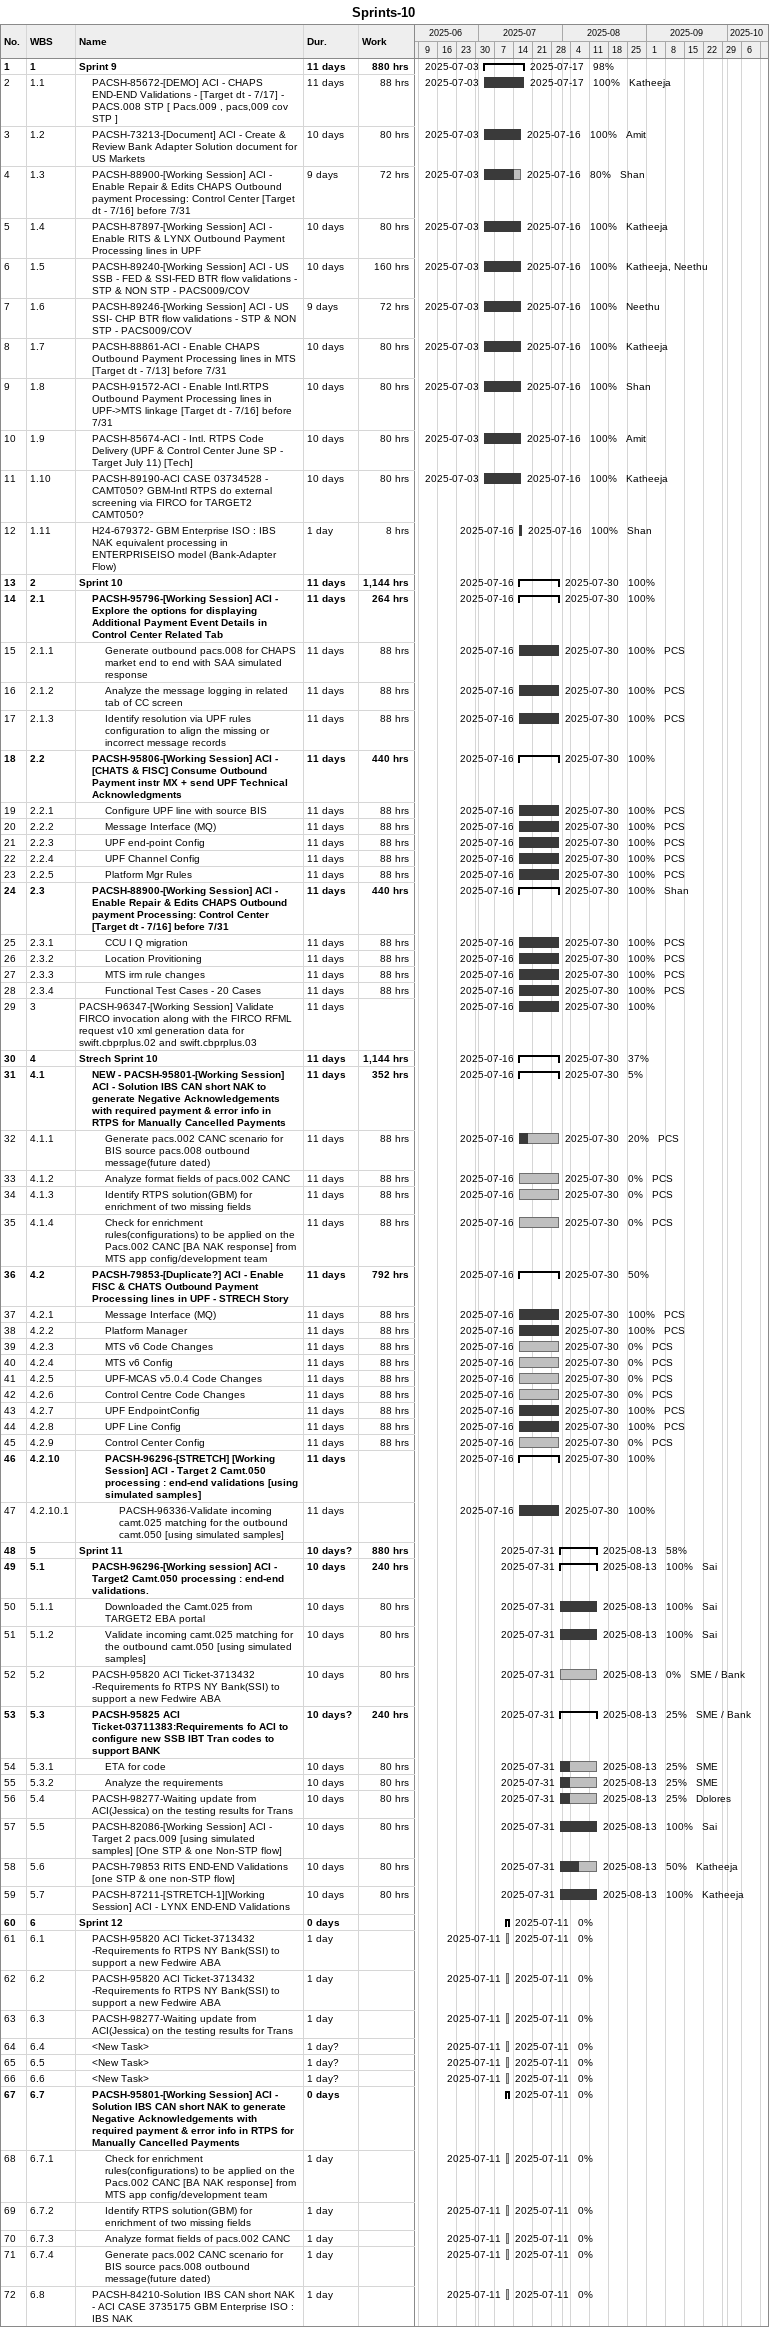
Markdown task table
Sprints-10

| ID | WBS | Task | Duration | Start | Finish | Resources | % complete | Work (h) |
|---|---|---|---|---|---|---|---|---|
| 1 | 1 | **Sprint 9** | 11d | 2025-07-03 | 2025-07-17 |  | 98 | 880 |
| 2 | 1.1 | PACSH-85672-[DEMO] ACI - CHAPS END-END Validations - [Target dt - 7/17] - PACS.008 STP [ Pacs.009 , pacs,009 cov STP ] | 11d | 2025-07-03 | 2025-07-17 | Katheeja | 100 | 88 |
| 3 | 1.2 | PACSH-73213-[Document] ACI - Create & Review Bank Adapter Solution document for US Markets | 10d | 2025-07-03 | 2025-07-16 | Amit | 100 | 80 |
| 4 | 1.3 | PACSH-88900-[Working Session] ACI - Enable Repair & Edits CHAPS Outbound payment Processing: Control Center [Target dt - 7/16] before 7/31 | 9d | 2025-07-03 | 2025-07-16 | Shan | 80 | 72 |
| 5 | 1.4 | PACSH-87897-[Working Session] ACI - Enable RITS & LYNX Outbound Payment Processing lines in UPF | 10d | 2025-07-03 | 2025-07-16 | Katheeja | 100 | 80 |
| 6 | 1.5 | PACSH-89240-[Working Session] ACI - US SSB - FED & SSI-FED BTR flow validations - STP & NON STP - PACS009/COV | 10d | 2025-07-03 | 2025-07-16 | Katheeja, Neethu | 100 | 160 |
| 7 | 1.6 | PACSH-89246-[Working Session] ACI - US SSI- CHP BTR flow validations - STP & NON STP - PACS009/COV | 9d | 2025-07-03 | 2025-07-16 | Neethu | 100 | 72 |
| 8 | 1.7 | PACSH-88861-ACI - Enable CHAPS Outbound Payment Processing lines in MTS [Target dt - 7/13] before 7/31 | 10d | 2025-07-03 | 2025-07-16 | Katheeja | 100 | 80 |
| 9 | 1.8 | PACSH-91572-ACI - Enable Intl.RTPS Outbound Payment Processing lines in UPF->MTS linkage [Target dt - 7/16] before 7/31 | 10d | 2025-07-03 | 2025-07-16 | Shan | 100 | 80 |
| 10 | 1.9 | PACSH-85674-ACI - Intl. RTPS Code Delivery (UPF & Control Center June SP - Target July 11) [Tech] | 10d | 2025-07-03 | 2025-07-16 | Amit | 100 | 80 |
| 11 | 1.10 | PACSH-89190-ACI CASE 03734528 - CAMT050? GBM-Intl RTPS do external screening via FIRCO for TARGET2 CAMT050? | 10d | 2025-07-03 | 2025-07-16 | Katheeja | 100 | 80 |
| 12 | 1.11 | H24-679372- GBM Enterprise ISO : IBS NAK equivalent processing in ENTERPRISEISO model (Bank-Adapter Flow) | 1d | 2025-07-16 | 2025-07-16 | Shan | 100 | 8 |
| 13 | 2 | **Sprint 10** | 11d | 2025-07-16 | 2025-07-30 |  | 100 | 1144 |
| 14 | 2.1 | **PACSH-95796-[Working Session] ACI - Explore the options for displaying Additional Payment Event Details in Control Center Related Tab** | 11d | 2025-07-16 | 2025-07-30 |  | 100 | 264 |
| 15 | 2.1.1 | Generate outbound pacs.008 for CHAPS market end to end with SAA simulated response | 11d | 2025-07-16 | 2025-07-30 | PCS | 100 | 88 |
| 16 | 2.1.2 | Analyze the message logging in related tab of CC screen | 11d | 2025-07-16 | 2025-07-30 | PCS | 100 | 88 |
| 17 | 2.1.3 | Identify resolution via UPF rules configuration to align the missing or incorrect message records | 11d | 2025-07-16 | 2025-07-30 | PCS | 100 | 88 |
| 18 | 2.2 | **PACSH-95806-[Working Session] ACI - [CHATS & FISC] Consume Outbound Payment instr MX + send UPF Technical Acknowledgments** | 11d | 2025-07-16 | 2025-07-30 |  | 100 | 440 |
| 19 | 2.2.1 | Configure UPF line with source BIS | 11d | 2025-07-16 | 2025-07-30 | PCS | 100 | 88 |
| 20 | 2.2.2 | Message Interface (MQ) | 11d | 2025-07-16 | 2025-07-30 | PCS | 100 | 88 |
| 21 | 2.2.3 | UPF end-point Config | 11d | 2025-07-16 | 2025-07-30 | PCS | 100 | 88 |
| 22 | 2.2.4 | UPF Channel Config | 11d | 2025-07-16 | 2025-07-30 | PCS | 100 | 88 |
| 23 | 2.2.5 | Platform Mgr Rules | 11d | 2025-07-16 | 2025-07-30 | PCS | 100 | 88 |
| 24 | 2.3 | **PACSH-88900-[Working Session] ACI - Enable Repair & Edits CHAPS Outbound payment Processing: Control Center [Target dt - 7/16] before 7/31** | 11d | 2025-07-16 | 2025-07-30 | Shan | 100 | 440 |
| 25 | 2.3.1 | CCU I Q migration | 11d | 2025-07-16 | 2025-07-30 | PCS | 100 | 88 |
| 26 | 2.3.2 | Location Provitioning | 11d | 2025-07-16 | 2025-07-30 | PCS | 100 | 88 |
| 27 | 2.3.3 | MTS irm rule changes | 11d | 2025-07-16 | 2025-07-30 | PCS | 100 | 88 |
| 28 | 2.3.4 | Functional Test Cases - 20 Cases | 11d | 2025-07-16 | 2025-07-30 | PCS | 100 | 88 |
| 29 | 3 | PACSH-96347-[Working Session] Validate FIRCO invocation along with the FIRCO RFML request v10 xml generation data for swift.cbprplus.02 and swift.cbprplus.03 | 11d | 2025-07-16 | 2025-07-30 |  | 100 |  |
| 30 | 4 | **Strech Sprint 10** | 11d | 2025-07-16 | 2025-07-30 |  | 37 | 1144 |
| 31 | 4.1 | **NEW - PACSH-95801-[Working Session] ACI - Solution IBS CAN short NAK to generate Negative Acknowledgements with required payment & error info in RTPS for Manually Cancelled Payments** | 11d | 2025-07-16 | 2025-07-30 |  | 5 | 352 |
| 32 | 4.1.1 | Generate pacs.002 CANC scenario for BIS source pacs.008 outbound message(future dated) | 11d | 2025-07-16 | 2025-07-30 | PCS | 20 | 88 |
| 33 | 4.1.2 | Analyze format fields of pacs.002 CANC | 11d | 2025-07-16 | 2025-07-30 | PCS | 0 | 88 |
| 34 | 4.1.3 | Identify RTPS solution(GBM) for enrichment of two missing fields | 11d | 2025-07-16 | 2025-07-30 | PCS | 0 | 88 |
| 35 | 4.1.4 | Check for enrichment rules(configurations) to be applied on the Pacs.002 CANC [BA NAK response] from MTS app config/development team | 11d | 2025-07-16 | 2025-07-30 | PCS | 0 | 88 |
| 36 | 4.2 | **PACSH-79853-[Duplicate?] ACI - Enable FISC & CHATS Outbound Payment Processing lines in UPF - STRECH Story** | 11d | 2025-07-16 | 2025-07-30 |  | 50 | 792 |
| 37 | 4.2.1 | Message Interface (MQ) | 11d | 2025-07-16 | 2025-07-30 | PCS | 100 | 88 |
| 38 | 4.2.2 | Platform Manager | 11d | 2025-07-16 | 2025-07-30 | PCS | 100 | 88 |
| 39 | 4.2.3 | MTS v6 Code Changes | 11d | 2025-07-16 | 2025-07-30 | PCS | 0 | 88 |
| 40 | 4.2.4 | MTS v6 Config | 11d | 2025-07-16 | 2025-07-30 | PCS | 0 | 88 |
| 41 | 4.2.5 | UPF-MCAS v5.0.4 Code Changes | 11d | 2025-07-16 | 2025-07-30 | PCS | 0 | 88 |
| 42 | 4.2.6 | Control Centre Code Changes | 11d | 2025-07-16 | 2025-07-30 | PCS | 0 | 88 |
| 43 | 4.2.7 | UPF EndpointConfig | 11d | 2025-07-16 | 2025-07-30 | PCS | 100 | 88 |
| 44 | 4.2.8 | UPF Line Config | 11d | 2025-07-16 | 2025-07-30 | PCS | 100 | 88 |
| 45 | 4.2.9 | Control Center Config | 11d | 2025-07-16 | 2025-07-30 | PCS | 0 | 88 |
| 46 | 4.2.10 | **PACSH-96296-[STRETCH] [Working Session] ACI - Target 2 Camt.050 processing : end-end validations [using simulated samples]** | 11d | 2025-07-16 | 2025-07-30 |  | 100 |  |
| 47 | 4.2.10.1 | PACSH-96336-Validate incoming camt.025 matching for the outbound camt.050 [using simulated samples] | 11d | 2025-07-16 | 2025-07-30 |  | 100 |  |
| 48 | 5 | **Sprint 11** | 10d? | 2025-07-31 | 2025-08-13 |  | 58 | 880 |
| 49 | 5.1 | **PACSH-96296-[Working session] ACI - Target2 Camt.050 processing : end-end validations.** | 10d | 2025-07-31 | 2025-08-13 | Sai | 100 | 240 |
| 50 | 5.1.1 | Downloaded the Camt.025 from TARGET2 EBA portal | 10d | 2025-07-31 | 2025-08-13 | Sai | 100 | 80 |
| 51 | 5.1.2 | Validate incoming camt.025 matching for the outbound camt.050 [using simulated samples] | 10d | 2025-07-31 | 2025-08-13 | Sai | 100 | 80 |
| 52 | 5.2 | PACSH-95820 ACI Ticket-3713432 -Requirements fo RTPS NY Bank(SSI) to support a new Fedwire ABA | 10d | 2025-07-31 | 2025-08-13 | SME / Bank | 0 | 80 |
| 53 | 5.3 | **PACSH-95825 ACI Ticket-03711383:Requirements fo ACI to configure new SSB IBT Tran codes to support BANK** | 10d? | 2025-07-31 | 2025-08-13 | SME / Bank | 25 | 240 |
| 54 | 5.3.1 | ETA for code | 10d | 2025-07-31 | 2025-08-13 | SME | 25 | 80 |
| 55 | 5.3.2 | Analyze the requirements | 10d | 2025-07-31 | 2025-08-13 | SME | 25 | 80 |
| 56 | 5.4 | PACSH-98277-Waiting update from ACI(Jessica) on the testing results for Trans | 10d | 2025-07-31 | 2025-08-13 | Dolores | 25 | 80 |
| 57 | 5.5 | PACSH-82086-[Working Session] ACI - Target 2 pacs.009 [using simulated samples] [One STP & one Non-STP flow] | 10d | 2025-07-31 | 2025-08-13 | Sai | 100 | 80 |
| 58 | 5.6 | PACSH-79853 RITS END-END Validations [one STP & one non-STP flow] | 10d | 2025-07-31 | 2025-08-13 | Katheeja | 50 | 80 |
| 59 | 5.7 | PACSH-87211-[STRETCH-1][Working Session] ACI - LYNX END-END Validations | 10d | 2025-07-31 | 2025-08-13 | Katheeja | 100 | 80 |
| 60 | 6 | **Sprint 12** | 0d | 2025-07-11 | 2025-07-11 |  | 0 |  |
| 61 | 6.1 | PACSH-95820 ACI Ticket-3713432 -Requirements fo RTPS NY Bank(SSI) to support a new Fedwire ABA | 1d | 2025-07-11 | 2025-07-11 |  | 0 |  |
| 62 | 6.2 | PACSH-95820 ACI Ticket-3713432 -Requirements fo RTPS NY Bank(SSI) to support a new Fedwire ABA | 1d | 2025-07-11 | 2025-07-11 |  | 0 |  |
| 63 | 6.3 | PACSH-98277-Waiting update from ACI(Jessica) on the testing results for Trans | 1d | 2025-07-11 | 2025-07-11 |  | 0 |  |
| 64 | 6.4 | <New Task> | 1d? | 2025-07-11 | 2025-07-11 |  | 0 |  |
| 65 | 6.5 | <New Task> | 1d? | 2025-07-11 | 2025-07-11 |  | 0 |  |
| 66 | 6.6 | <New Task> | 1d? | 2025-07-11 | 2025-07-11 |  | 0 |  |
| 67 | 6.7 | **PACSH-95801-[Working Session] ACI - Solution IBS CAN short NAK to generate Negative Acknowledgements with required payment & error info in RTPS for Manually Cancelled Payments** | 0d | 2025-07-11 | 2025-07-11 |  | 0 |  |
| 68 | 6.7.1 | Check for enrichment rules(configurations) to be applied on the Pacs.002 CANC [BA NAK response] from MTS app config/development team | 1d | 2025-07-11 | 2025-07-11 |  | 0 |  |
| 69 | 6.7.2 | Identify RTPS solution(GBM) for enrichment of two missing fields | 1d | 2025-07-11 | 2025-07-11 |  | 0 |  |
| 70 | 6.7.3 | Analyze format fields of pacs.002 CANC | 1d | 2025-07-11 | 2025-07-11 |  | 0 |  |
| 71 | 6.7.4 | Generate pacs.002 CANC scenario for BIS source pacs.008 outbound message(future dated) | 1d | 2025-07-11 | 2025-07-11 |  | 0 |  |
| 72 | 6.8 | PACSH-84210-Solution IBS CAN short NAK - ACI CASE 3735175 GBM Enterprise ISO : IBS NAK | 1d | 2025-07-11 | 2025-07-11 |  | 0 |  |
